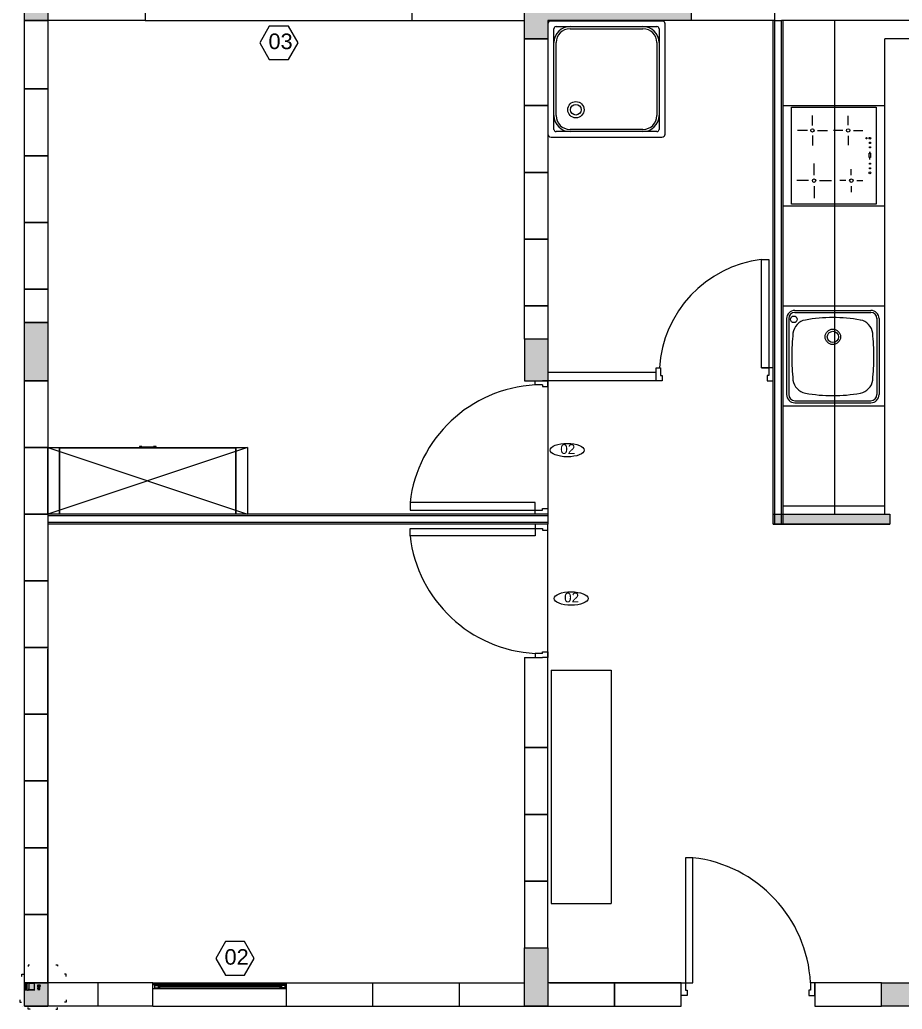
# Model space of a CAD drawing. Header units: inches. Extents: x -1721 to -596, y -6348 to -3031.
# Drawn here: x -889.72 to -884.42, y -3228.41 to -3222.48 of the extents above; entities that cross this region are included whole.
import ezdxf

# ---------------------------------------------------------------- set-up
doc = ezdxf.new("R2010")
doc.units = ezdxf.units.IN
doc.header["$MEASUREMENT"] = 0
for name, color, linetype, lineweight in [('A-DOOR-FULL_Num_Penna__4', 4, 'Continuous', 18), ('A-FLOR-PATT_Num_Penna__8', 8, 'Continuous', 18), ('A-FURN-BATH_Num_Penna__251', 251, 'Continuous', 18), ('A-FURN_Num_Penna__251', 251, 'Continuous', 18), ('A-FURN_Num_Penna__252', 252, 'Continuous', 18), ('A-FURN_Num_Penna__6', 6, 'Continuous', 18), ('A-FURN_Num_Penna__8', 8, 'Continuous', 18), ('A-GLAZ-FULL_Num_Penna__4', 4, 'Continuous', 18), ('a-quote_Num_Penna__7', 7, 'Continuous', 18), ('A-WALL-FULL_Num_Penna__7', 7, 'Continuous', 18), ('linee di sezione_Num_Penna__3', 3, 'Continuous', 18)]:
    doc.layers.add(name, color=color, linetype=linetype, lineweight=lineweight)
doc.layers.add('A-FURN_Num_Penna__2', color=7, linetype='Continuous', lineweight=18, true_color=0x666666)
doc.layers.add('A-WALL-FULL_Num_Penna__2', color=7, linetype='Continuous', lineweight=18, true_color=0x666666)
doc.styles.add('GENERATED_STYLE_1', font='Arial.ttf')

msp = doc.modelspace()

# ---------------------------------------------------------------- hatches: boundary and pattern name
at = {"layer": 'A-FLOR-PATT_Num_Penna__8', "linetype": 'Continuous', "lineweight": 18}
for points in [[(-889.6878, -3222.3443), (-889.6878, -3222.4843), (-889.5478, -3222.4843), (-889.5478, -3222.3443)], [(-886.6878, -3222.3443), (-886.6878, -3222.5943), (-886.5478, -3222.5943), (-886.5478, -3222.4843), (-885.6878, -3222.4843), (-885.6878, -3222.3443)], [(-889.5478, -3224.2943), (-889.6878, -3224.2943), (-889.6878, -3224.6443), (-889.5478, -3224.6443)], [(-886.5478, -3224.6443), (-886.5478, -3224.3943), (-886.6878, -3224.3943), (-886.6878, -3224.6443)], [(-886.5478, -3228.0443), (-886.6878, -3228.0443), (-886.6878, -3228.3943), (-886.5478, -3228.3943)], [(-889.6878, -3228.2543), (-889.6878, -3228.3943), (-889.5478, -3228.3943), (-889.5478, -3228.2543)], [(-884.5478, -3228.2543), (-884.5478, -3228.3943), (-883.5478, -3228.3943), (-883.5478, -3228.2543)], [(-888.9012, -3228.2906), (-888.9012, -3228.2881), (-888.9153, -3228.2881), (-888.9153, -3228.2668), (-888.9012, -3228.2668), (-888.9012, -3228.2643), (-888.9178, -3228.2643), (-888.9178, -3228.2906)], [(-888.1345, -3228.2906), (-888.1178, -3228.2906), (-888.1178, -3228.2643), (-888.1345, -3228.2643), (-888.1345, -3228.2668), (-888.1203, -3228.2668), (-888.1203, -3228.2881), (-888.1345, -3228.2881)]]:
    msp.add_hatch(color=8, dxfattribs=at).paths.add_polyline_path(points)
at = {"layer": 'A-FURN_Num_Penna__6', "linetype": 'Continuous', "lineweight": 0, "true_color": 0x3f003f}
msp.add_hatch(color=208, dxfattribs=at).paths.add_polyline_path([(-885.1978, -3225.4443), (-884.4978, -3225.4443), (-884.4978, -3225.5043), (-885.1978, -3225.5043)])
at = {"layer": 'a-quote_Num_Penna__7', "linetype": 'Continuous', "lineweight": 18}
for points in [[(-889.6573, -3228.1472), (-889.6528, -3228.148), (-889.6573, -3228.1487)], [(-889.4984, -3228.1469), (-889.503, -3228.1462), (-889.4984, -3228.1454)], [(-889.7023, -3228.2159), (-889.703, -3228.2205), (-889.7038, -3228.2159)], [(-889.4371, -3228.2159), (-889.4379, -3228.2205), (-889.4387, -3228.2159)], [(-889.7155, -3228.3576), (-889.7148, -3228.353), (-889.714, -3228.3576)], [(-889.4387, -3228.3576), (-889.4379, -3228.353), (-889.4371, -3228.3576)], [(-889.6525, -3228.4114), (-889.6479, -3228.4121), (-889.6525, -3228.4129)], [(-889.4984, -3228.4129), (-889.503, -3228.4121), (-889.4984, -3228.4114)]]:
    msp.add_hatch(color=7, dxfattribs=at).paths.add_polyline_path(points)

# ---------------------------------------------------------------- linework, layer by layer
at = {"layer": 'A-DOOR-FULL_Num_Penna__4', "color": 4, "linetype": 'Continuous', "lineweight": 18}
for p, q in [((-885.2678, -3224.5673), (-885.2678, -3223.9173)), ((-885.2678, -3223.9173), (-885.2228, -3223.9173)), ((-885.2228, -3223.9173), (-885.2228, -3224.5673)), ((-885.2678, -3224.5673), (-885.2228, -3224.5673))]:
    msp.add_line(p, q, dxfattribs=at)
at = {"layer": 'A-DOOR-FULL_Num_Penna__4', "color": 4, "linetype": 'Continuous', "lineweight": 18, "flags": 128}
for points in [[(-887.3749, -3225.4193), (-886.6249, -3225.4193), (-886.6249, -3225.3743), (-887.3749, -3225.3743)], [(-887.3749, -3225.5293), (-886.6249, -3225.5293), (-886.6249, -3225.5743), (-887.3749, -3225.5743)], [(-885.7228, -3227.5043), (-885.7228, -3228.2543), (-885.6778, -3228.2543), (-885.6778, -3227.5043)]]:
    msp.add_lwpolyline(points, close=True, dxfattribs=at)
at = {"layer": 'A-DOOR-FULL_Num_Penna__4', "color": 4, "linetype": 'Continuous', "lineweight": 18}
for centre, radius, start, end in [((-885.1838, -3224.6085), 0.6963, 96.93278, 176.61016), ((-886.5818, -3225.4666), 0.7984, 93.09333, 173.36373), ((-886.5818, -3225.4821), 0.7984, 186.63627, 266.90667), ((-885.7701, -3228.2974), 0.7984, 3.09333, 83.36373)]:
    msp.add_arc(centre, radius, start, end, dxfattribs=at)
at = {"layer": 'A-FURN-BATH_Num_Penna__251', "color": 251, "linetype": 'Continuous', "lineweight": 18}
for p, q in [((-885.0671, -3224.2222), (-884.6108, -3224.2221)), ((-885.1159, -3224.2701), (-885.1159, -3224.7272)), ((-885.1037, -3224.2702), (-885.1037, -3224.7272)), ((-885.0671, -3224.2344), (-884.6108, -3224.2343)), ((-884.5742, -3224.2687), (-884.5742, -3224.7272)), ((-884.562, -3224.2709), (-884.562, -3224.7272)), ((-885.1378, -3224.7943), (-884.5278, -3224.7943)), ((-885.0671, -3224.7638), (-884.6108, -3224.7638)), ((-885.0671, -3224.776), (-884.6108, -3224.776))]:
    msp.add_line(p, q, dxfattribs=at)
for centre, radius in [((-885.0723, -3224.2757), 0.0198), ((-884.8389, -3224.3808), 0.0464), ((-884.8389, -3224.3808), 0.0336)]:
    msp.add_circle(centre, radius, dxfattribs=at)
for centre, radius, start, end in [((-885.0671, -3224.271), 0.0488, 90.00195, 180.00195), ((-884.6108, -3224.2709), 0.0488, 0.00195, 90.00195), ((-885.0671, -3224.271), 0.0366, 90.00195, 180.00195), ((-884.9873, -3224.3698), 0.0915, 100.38124, 172.77), ((-884.8389, -3225.1799), 0.915, 90, 100.38124), ((-884.8389, -3225.1799), 0.915, 79.61876, 90), ((-884.6906, -3224.3698), 0.0915, 7.23, 79.61876), ((-884.6108, -3224.2709), 0.0366, 0.00195, 90.00195), ((-883.7202, -3224.4991), 1.3652, 174.08223, 180.00097), ((-885.9577, -3224.4991), 1.3652, 359.99903, 5.91777), ((-883.7202, -3224.4991), 1.3652, 179.99903, 185.91777), ((-885.9577, -3224.4991), 1.3652, 354.08223, 0.00097), ((-884.9873, -3224.6284), 0.0915, 187.23, 259.61876), ((-884.6906, -3224.6284), 0.0915, 280.38124, 352.77), ((-885.0671, -3224.7272), 0.0488, 180, 270), ((-885.0671, -3224.7272), 0.0366, 180, 270), ((-884.8389, -3223.8183), 0.915, 259.61876, 270), ((-884.8389, -3223.8183), 0.915, 270, 280.38124), ((-884.6108, -3224.7272), 0.0488, 270, 0), ((-884.6108, -3224.7272), 0.0366, 270, 0)]:
    msp.add_arc(centre, radius, start, end, dxfattribs=at)
at = {"layer": 'A-FURN_Num_Penna__2', "color": 251, "linetype": 'Continuous', "lineweight": 18, "true_color": 0x666666, "flags": 128}
msp.add_lwpolyline([(-885.1978, -3225.4443), (-884.4978, -3225.4443), (-884.4978, -3225.5043), (-885.1978, -3225.5043)], close=True, dxfattribs=at)
at = {"layer": 'A-FURN_Num_Penna__251', "color": 251, "linetype": 'Continuous', "lineweight": 18}
for p, q in [((-884.5278, -3225.4443), (-884.5278, -3222.5943)), ((-883.6878, -3222.5943), (-884.5278, -3222.5943)), ((-885.0865, -3223.5843), (-885.0865, -3223.0043)), ((-885.0865, -3223.0043), (-884.5792, -3223.0043)), ((-884.5792, -3223.0043), (-884.5792, -3223.5843)), ((-884.9613, -3223.1123), (-884.9613, -3223.0524)), ((-884.7469, -3223.111), (-884.7469, -3223.0548)), ((-884.9914, -3223.1424), (-885.0514, -3223.1424)), ((-884.9312, -3223.1424), (-884.8713, -3223.1424)), ((-884.7787, -3223.1427), (-884.8349, -3223.1427)), ((-884.7152, -3223.1427), (-884.659, -3223.1427)), ((-884.9613, -3223.1725), (-884.9613, -3223.2325)), ((-884.7469, -3223.1744), (-884.7469, -3223.2306)), ((-884.6198, -3223.2203), (-884.6198, -3223.2136)), ((-884.6198, -3223.2136), (-884.6131, -3223.2136)), ((-884.6131, -3223.2136), (-884.6131, -3223.2203)), ((-884.6207, -3223.2741), (-884.6128, -3223.2741)), ((-884.6131, -3223.2203), (-884.6198, -3223.2203)), ((-884.6198, -3223.2475), (-884.6198, -3223.2408)), ((-884.6198, -3223.2408), (-884.6131, -3223.2408)), ((-884.6131, -3223.2475), (-884.6198, -3223.2475)), ((-884.6167, -3223.2781), (-884.6167, -3223.2706)), ((-884.6131, -3223.2408), (-884.6131, -3223.2475)), ((-884.6205, -3223.3057), (-884.6205, -3223.2802)), ((-884.6205, -3223.2802), (-884.6131, -3223.2802)), ((-884.6131, -3223.3057), (-884.6205, -3223.3057)), ((-884.6172, -3223.3167), (-884.6172, -3223.3088)), ((-884.6131, -3223.2802), (-884.6131, -3223.3057)), ((-884.9517, -3223.4114), (-884.9517, -3223.3402)), ((-884.7281, -3223.412), (-884.7281, -3223.3746)), ((-884.6198, -3223.3452), (-884.6198, -3223.3385)), ((-884.6198, -3223.3385), (-884.6131, -3223.3385)), ((-884.6131, -3223.3452), (-884.6198, -3223.3452)), ((-884.6198, -3223.3729), (-884.6198, -3223.3662)), ((-884.6198, -3223.3662), (-884.6131, -3223.3662)), ((-884.6131, -3223.3729), (-884.6198, -3223.3729)), ((-884.6131, -3223.3385), (-884.6131, -3223.3452)), ((-884.6131, -3223.3662), (-884.6131, -3223.3729)), ((-884.9845, -3223.4441), (-885.0557, -3223.4441)), ((-884.919, -3223.4441), (-884.8478, -3223.4441)), ((-884.7602, -3223.4441), (-884.7977, -3223.4441)), ((-884.696, -3223.4441), (-884.6586, -3223.4441)), ((-884.9517, -3223.4769), (-884.9517, -3223.5481)), ((-884.7281, -3223.4762), (-884.7281, -3223.5137)), ((-884.5792, -3223.5843), (-885.0865, -3223.5843)), ((-885.1378, -3224.1943), (-884.5278, -3224.1943)), ((-885.1378, -3225.3943), (-884.5278, -3225.3943)), ((-886.5278, -3226.3793), (-886.5278, -3227.7793)), ((-886.5278, -3226.3793), (-886.1678, -3226.3793)), ((-886.1678, -3226.3793), (-886.1678, -3227.7793)), ((-886.5278, -3227.7793), (-886.1678, -3227.7793))]:
    msp.add_line(p, q, dxfattribs=at)
for centre, radius in [((-884.9613, -3223.1424), 0.0101), ((-884.7469, -3223.1427), 0.0101), ((-884.6369, -3223.1896), 0.00389), ((-884.6164, -3223.1896), 0.00521), ((-884.6164, -3223.3971), 0.00521), ((-884.9517, -3223.4441), 0.0101), ((-884.7281, -3223.4441), 0.0101)]:
    msp.add_circle(centre, radius, dxfattribs=at)
at = {"layer": 'A-FURN_Num_Penna__252', "color": 252, "linetype": 'Continuous', "lineweight": 18}
for p, q in [((-884.8278, -3225.4443), (-884.8278, -3222.4843)), ((-885.1378, -3222.9943), (-884.5278, -3222.9943)), ((-885.1378, -3223.5943), (-884.5278, -3223.5943))]:
    msp.add_line(p, q, dxfattribs=at)
at = {"layer": 'A-FURN_Num_Penna__6', "color": 6, "linetype": 'Continuous', "lineweight": 18}
for p, q in [((-885.1378, -3224.7943), (-884.5278, -3224.7943)), ((-886.5479, -3225.4443), (-886.5478, -3225.4443)), ((-885.1978, -3225.4443), (-884.4978, -3225.4443)), ((-884.4978, -3225.4443), (-884.4978, -3225.5043)), ((-886.5479, -3225.5043), (-886.5478, -3225.5043)), ((-885.1978, -3225.5043), (-884.4978, -3225.5043)), ((-885.1378, -3225.475), (-885.1377, -3225.475))]:
    msp.add_line(p, q, dxfattribs=at)
at = {"layer": 'A-FURN_Num_Penna__8', "color": 8, "linetype": 'Continuous', "lineweight": 18}
for p, q in [((-888.9627, -3222.4843), (-887.3627, -3222.4843)), ((-888.9627, -3222.4843), (-888.1627, -3222.4843)), ((-888.1627, -3222.4843), (-887.3627, -3222.4843)), ((-885.1878, -3222.4843), (-885.6878, -3222.4843)), ((-885.1378, -3223.5643), (-885.1378, -3222.4843)), ((-886.5114, -3223.1368), (-886.5114, -3222.5331)), ((-886.4983, -3222.52), (-885.8945, -3222.52)), ((-886.4152, -3222.5331), (-885.9777, -3222.5331)), ((-885.8814, -3222.5331), (-885.8814, -3223.1368)), ((-886.4983, -3223.0537), (-886.4983, -3222.6162)), ((-885.8945, -3222.6162), (-885.8945, -3223.0537)), ((-885.8945, -3223.15), (-886.4983, -3223.15)), ((-885.9777, -3223.1368), (-886.4152, -3223.1368)), ((-885.2228, -3224.5673), (-885.2678, -3224.5673)), ((-886.5478, -3224.6443), (-886.5478, -3225.4443)), ((-889.5478, -3225.0443), (-888.3488, -3225.4443)), ((-888.3488, -3225.0443), (-889.5478, -3225.4443)), ((-888.9832, -3225.0405), (-888.9739, -3225.0405)), ((-888.9191, -3225.0405), (-888.9135, -3225.0405)), ((-886.5478, -3226.3043), (-886.5478, -3225.5043)), ((-889.6839, -3228.2764), (-889.6839, -3228.2578)), ((-889.6834, -3228.2764), (-889.6834, -3228.2578)), ((-889.6814, -3228.2578), (-889.6814, -3228.2764)), ((-889.6286, -3228.2578), (-889.6286, -3228.2967)), ((-889.6279, -3228.2764), (-889.6279, -3228.2578)), ((-889.6272, -3228.2764), (-889.6272, -3228.2578)), ((-889.6263, -3228.2764), (-889.6263, -3228.2578)), ((-888.9178, -3228.2543), (-888.1178, -3228.2543)), ((-889.6839, -3228.2967), (-889.6839, -3228.2772)), ((-889.6834, -3228.2967), (-889.6834, -3228.2772)), ((-889.6814, -3228.2772), (-889.6814, -3228.2834)), ((-889.6813, -3228.2924), (-889.6813, -3228.2967)), ((-889.6617, -3228.2967), (-889.6286, -3228.2967)), ((-889.6279, -3228.2967), (-889.6279, -3228.2772)), ((-889.6272, -3228.2967), (-889.6272, -3228.2773)), ((-889.6263, -3228.2967), (-889.6263, -3228.2772)), ((-889.6081, -3228.2662), (-889.6035, -3228.2662)), ((-889.6081, -3228.2787), (-889.6081, -3228.2662)), ((-889.6035, -3228.2787), (-889.6081, -3228.2787)), ((-889.6081, -3228.2817), (-889.6081, -3228.2936)), ((-889.5966, -3228.2807), (-889.607, -3228.2807)), ((-889.607, -3228.2946), (-889.5966, -3228.2946)), ((-889.6067, -3228.2887), (-889.6067, -3228.2866)), ((-889.6032, -3228.2873), (-889.606, -3228.2866)), ((-889.606, -3228.2887), (-889.6032, -3228.288)), ((-889.6053, -3228.2868), (-889.6053, -3228.2826)), ((-889.6053, -3228.2927), (-889.6053, -3228.2885)), ((-889.6048, -3228.2821), (-889.5974, -3228.2821)), ((-889.5974, -3228.2932), (-889.6048, -3228.2932)), ((-889.6035, -3228.2662), (-889.6035, -3228.2787)), ((-889.603, -3228.2764), (-889.6035, -3228.2764)), ((-889.6035, -3228.2775), (-889.603, -3228.2775)), ((-889.6032, -3228.288), (-889.6032, -3228.2873)), ((-889.603, -3228.2707), (-889.6023, -3228.2707)), ((-889.603, -3228.2707), (-889.603, -3228.2741)), ((-889.603, -3228.2741), (-889.6023, -3228.2741)), ((-889.603, -3228.2775), (-889.603, -3228.2764)), ((-889.5969, -3228.2826), (-889.5969, -3228.2927)), ((-889.5955, -3228.2936), (-889.5955, -3228.2817)), ((-889.6978, -3228.3943), (-889.6979, -3228.3943)), ((-888.9178, -3228.3943), (-888.1178, -3228.3943)), ((-888.9178, -3228.3943), (-888.1178, -3228.3943))]:
    msp.add_line(p, q, dxfattribs=at)
at = {"layer": 'A-FURN_Num_Penna__8', "color": 8, "linetype": 'Continuous', "lineweight": 18, "flags": 128}
msp.add_lwpolyline([(-886.5464, -3222.5025, -0.414214), (-886.5289, -3222.485), (-885.8639, -3222.485, -0.414214), (-885.8464, -3222.5025), (-885.8464, -3223.1675, -0.414214), (-885.8639, -3223.185), (-886.5289, -3223.185, -0.414214), (-886.5464, -3223.1675)], format="xyb", close=True, dxfattribs=at)
msp.add_lwpolyline([(-886.5464, -3222.5025, -0.414214), (-886.5289, -3222.485), (-885.8639, -3222.485, -0.414214), (-885.8464, -3222.5025), (-885.8464, -3223.1675, -0.414214), (-885.8639, -3223.185), (-886.5289, -3223.185, -0.414214), (-886.5464, -3223.1675)], format="xyb", close=True, dxfattribs=at)
for points in [[(-888.4197, -3225.0443), (-888.4197, -3225.4443), (-888.4197, -3225.0493), (-889.4769, -3225.0493), (-889.4769, -3225.4443), (-889.4769, -3225.0443), (-888.4197, -3225.0443), (-888.3488, -3225.0443), (-888.3488, -3225.4443), (-889.5478, -3225.4443), (-889.5478, -3225.0443), (-889.4769, -3225.0443)], [(-888.9831, -3225.0443), (-888.9831, -3225.038), (-888.998, -3225.038), (-888.998, -3225.0443)], [(-888.9135, -3225.043), (-888.9191, -3225.043), (-888.9454, -3225.043), (-888.9739, -3225.043), (-888.9832, -3225.043)], [(-888.9739, -3225.043), (-888.9739, -3225.0405), (-888.9454, -3225.0405), (-888.9191, -3225.0405), (-888.9191, -3225.043)], [(-888.8985, -3225.0443), (-888.8985, -3225.038), (-888.9135, -3225.038), (-888.9135, -3225.0443)], [(-889.6839, -3228.2569), (-889.6703, -3228.2569)], [(-889.671, -3228.2578), (-889.6839, -3228.2578)], [(-889.6815, -3228.265), (-889.6815, -3228.2639), (-889.6814, -3228.2629), (-889.6814, -3228.262), (-889.6813, -3228.2611), (-889.6812, -3228.2604), (-889.6811, -3228.2598), (-889.681, -3228.2593), (-889.6808, -3228.2589), (-889.6806, -3228.2587), (-889.6804, -3228.2585), (-889.6801, -3228.2584), (-889.6798, -3228.2584), (-889.6795, -3228.2584), (-889.6791, -3228.2585)], [(-889.6791, -3228.2585), (-889.6787, -3228.2585), (-889.6782, -3228.2586), (-889.6778, -3228.2587), (-889.6773, -3228.2588), (-889.6769, -3228.2589), (-889.6764, -3228.259), (-889.676, -3228.2591), (-889.6756, -3228.2591), (-889.6753, -3228.2592), (-889.6751, -3228.2592), (-889.6748, -3228.2592), (-889.6746, -3228.2592), (-889.6745, -3228.2592), (-889.6744, -3228.2592), (-889.6743, -3228.2593), (-889.6742, -3228.2593), (-889.6741, -3228.2594), (-889.6741, -3228.2595), (-889.6741, -3228.2596), (-889.674, -3228.2597), (-889.674, -3228.2599), (-889.674, -3228.2601), (-889.674, -3228.2603), (-889.674, -3228.2606), (-889.674, -3228.2609), (-889.6739, -3228.2612), (-889.6739, -3228.2616), (-889.6739, -3228.262), (-889.6738, -3228.2624), (-889.6738, -3228.2629), (-889.6737, -3228.2633), (-889.6737, -3228.2638), (-889.6736, -3228.2642), (-889.6736, -3228.2647), (-889.6735, -3228.2652), (-889.6734, -3228.2657), (-889.6734, -3228.2662), (-889.6733, -3228.2667), (-889.6733, -3228.2672), (-889.6733, -3228.2677), (-889.6733, -3228.2682), (-889.6733, -3228.2688), (-889.6733, -3228.2693), (-889.6734, -3228.2699), (-889.6734, -3228.2705), (-889.6735, -3228.271), (-889.6735, -3228.2716), (-889.6736, -3228.2721), (-889.6736, -3228.2726), (-889.6736, -3228.2731), (-889.6736, -3228.2736), (-889.6737, -3228.2741), (-889.6737, -3228.2745), (-889.6738, -3228.2748), (-889.6739, -3228.2752), (-889.674, -3228.2754), (-889.6742, -3228.2756), (-889.6743, -3228.2758), (-889.6746, -3228.2759), (-889.6748, -3228.2759), (-889.6751, -3228.276), (-889.6754, -3228.2759), (-889.6757, -3228.2759), (-889.676, -3228.2758), (-889.6763, -3228.2758), (-889.6767, -3228.2757), (-889.677, -3228.2756), (-889.6774, -3228.2755), (-889.6777, -3228.2754), (-889.678, -3228.2754), (-889.6783, -3228.2753), (-889.6785, -3228.2752), (-889.6787, -3228.2752), (-889.6789, -3228.2752), (-889.679, -3228.2752), (-889.6791, -3228.2752), (-889.6792, -3228.2752), (-889.6793, -3228.2752), (-889.6794, -3228.2753), (-889.6795, -3228.2753), (-889.6797, -3228.2753), (-889.6798, -3228.2753), (-889.68, -3228.2753), (-889.6801, -3228.2754), (-889.6803, -3228.2754), (-889.6804, -3228.2754), (-889.6806, -3228.2754), (-889.6807, -3228.2754), (-889.6808, -3228.2754), (-889.6809, -3228.2754), (-889.6809, -3228.2753), (-889.681, -3228.2752), (-889.681, -3228.275), (-889.681, -3228.2748), (-889.6811, -3228.2744), (-889.6811, -3228.274), (-889.6812, -3228.2734), (-889.6812, -3228.2727), (-889.6813, -3228.272), (-889.6813, -3228.2711), (-889.6814, -3228.2702), (-889.6814, -3228.2692), (-889.6814, -3228.2681), (-889.6815, -3228.2671), (-889.6815, -3228.2649)], [(-889.6618, -3228.2569), (-889.6259, -3228.2569)], [(-889.6259, -3228.2578), (-889.6608, -3228.2578)], [(-889.6839, -3228.2764), (-889.6814, -3228.2764)], [(-889.6814, -3228.2772), (-889.6839, -3228.2772)], [(-889.6839, -3228.2967), (-889.6721, -3228.2967)], [(-889.6691, -3228.2976), (-889.6839, -3228.2976)], [(-889.6791, -3228.2951), (-889.6787, -3228.2951), (-889.6782, -3228.295), (-889.6778, -3228.2949), (-889.6773, -3228.2948), (-889.6769, -3228.2947), (-889.6764, -3228.2946), (-889.676, -3228.2945), (-889.6756, -3228.2945), (-889.6753, -3228.2944), (-889.6751, -3228.2944), (-889.6748, -3228.2944), (-889.6746, -3228.2944), (-889.6745, -3228.2944), (-889.6744, -3228.2944), (-889.6743, -3228.2943), (-889.6742, -3228.2943), (-889.6741, -3228.2942), (-889.6741, -3228.2941), (-889.6741, -3228.294), (-889.674, -3228.2939), (-889.674, -3228.2937), (-889.674, -3228.2935), (-889.674, -3228.2933), (-889.674, -3228.293), (-889.674, -3228.2927), (-889.6739, -3228.2924), (-889.6739, -3228.292), (-889.6739, -3228.2916), (-889.6738, -3228.2912), (-889.6738, -3228.2907), (-889.6737, -3228.2903), (-889.6737, -3228.2898), (-889.6736, -3228.2894), (-889.6736, -3228.2889), (-889.6735, -3228.2884), (-889.6734, -3228.2879), (-889.6734, -3228.2874), (-889.6733, -3228.2869), (-889.6733, -3228.2864), (-889.6733, -3228.2859), (-889.6733, -3228.2854), (-889.6733, -3228.2848), (-889.6733, -3228.2843), (-889.6734, -3228.2837), (-889.6734, -3228.2831), (-889.6735, -3228.2826), (-889.6735, -3228.282), (-889.6736, -3228.2815), (-889.6736, -3228.281), (-889.6736, -3228.2805), (-889.6736, -3228.28), (-889.6737, -3228.2795), (-889.6737, -3228.2791), (-889.6738, -3228.2788), (-889.6739, -3228.2784), (-889.674, -3228.2782), (-889.6742, -3228.278), (-889.6743, -3228.2778), (-889.6746, -3228.2777), (-889.6748, -3228.2777), (-889.6751, -3228.2776), (-889.6754, -3228.2777), (-889.6757, -3228.2777), (-889.676, -3228.2778), (-889.6763, -3228.2778), (-889.6767, -3228.2779), (-889.677, -3228.278), (-889.6774, -3228.2781), (-889.6777, -3228.2782), (-889.678, -3228.2782), (-889.6783, -3228.2783), (-889.6785, -3228.2784), (-889.6787, -3228.2784), (-889.6789, -3228.2784), (-889.679, -3228.2784), (-889.6791, -3228.2784), (-889.6792, -3228.2784), (-889.6793, -3228.2784), (-889.6794, -3228.2783), (-889.6795, -3228.2783), (-889.6797, -3228.2783), (-889.6798, -3228.2783), (-889.68, -3228.2783), (-889.6801, -3228.2782), (-889.6803, -3228.2782), (-889.6804, -3228.2782), (-889.6806, -3228.2782), (-889.6807, -3228.2782), (-889.6808, -3228.2782), (-889.6809, -3228.2782), (-889.6809, -3228.2783), (-889.681, -3228.2784), (-889.681, -3228.2786), (-889.681, -3228.2788), (-889.6811, -3228.2792), (-889.6811, -3228.2796), (-889.6812, -3228.2802), (-889.6812, -3228.2809), (-889.6813, -3228.2816), (-889.6813, -3228.2825), (-889.6814, -3228.2834), (-889.6814, -3228.2844), (-889.6814, -3228.2855), (-889.6815, -3228.2865), (-889.6815, -3228.2887)], [(-889.6815, -3228.2887), (-889.6815, -3228.2897), (-889.6814, -3228.2907), (-889.6814, -3228.2917), (-889.6813, -3228.2925), (-889.6812, -3228.2933), (-889.6811, -3228.2939), (-889.681, -3228.2944), (-889.6808, -3228.2947), (-889.6806, -3228.295), (-889.6804, -3228.2951), (-889.6801, -3228.2952), (-889.6798, -3228.2952), (-889.6795, -3228.2952), (-889.6791, -3228.2951)], [(-889.6259, -3228.2976), (-889.664, -3228.2976)], [(-889.6628, -3228.2967), (-889.6259, -3228.2967)], [(-889.6286, -3228.2764), (-889.6259, -3228.2764)], [(-889.6259, -3228.2772), (-889.6286, -3228.2772)]]:
    msp.add_lwpolyline(points, dxfattribs=at)
msp.add_lwpolyline([(-889.6671, -3228.2979), (-889.6664, -3228.2979), (-889.6657, -3228.2979), (-889.665, -3228.2979), (-889.6643, -3228.2977), (-889.6637, -3228.2974), (-889.6631, -3228.297), (-889.6625, -3228.2964), (-889.662, -3228.2957), (-889.6616, -3228.2948), (-889.6612, -3228.2937), (-889.6608, -3228.2925), (-889.6606, -3228.2911), (-889.6603, -3228.2897), (-889.6601, -3228.2882), (-889.6599, -3228.2867), (-889.6597, -3228.2852), (-889.6596, -3228.2838), (-889.6595, -3228.2823), (-889.6594, -3228.2809), (-889.6594, -3228.2794), (-889.6594, -3228.278), (-889.6594, -3228.2765), (-889.6594, -3228.2751), (-889.6594, -3228.2736), (-889.6594, -3228.272), (-889.6595, -3228.2705), (-889.6596, -3228.269), (-889.6596, -3228.2675), (-889.6597, -3228.266), (-889.6598, -3228.2647), (-889.6599, -3228.2634), (-889.6599, -3228.2622), (-889.66, -3228.2612), (-889.6601, -3228.2603), (-889.6602, -3228.2595), (-889.6603, -3228.2588), (-889.6605, -3228.2583), (-889.6608, -3228.2578), (-889.6611, -3228.2574), (-889.6616, -3228.257), (-889.6622, -3228.2567), (-889.6629, -3228.2565), (-889.6637, -3228.2563), (-889.6645, -3228.2562), (-889.6654, -3228.2561), (-889.6663, -3228.2561), (-889.6672, -3228.2561), (-889.668, -3228.2561), (-889.6688, -3228.2563), (-889.6696, -3228.2565), (-889.6703, -3228.2569), (-889.6709, -3228.2575), (-889.6714, -3228.2585), (-889.6719, -3228.2598), (-889.6723, -3228.2616), (-889.6726, -3228.2638), (-889.6728, -3228.2666), (-889.673, -3228.2699), (-889.6731, -3228.2734), (-889.6731, -3228.277), (-889.6731, -3228.2806), (-889.6731, -3228.2841), (-889.6731, -3228.2872), (-889.673, -3228.2899), (-889.673, -3228.2921), (-889.673, -3228.2937), (-889.6729, -3228.2948), (-889.6728, -3228.2956), (-889.6727, -3228.2962), (-889.6725, -3228.2965), (-889.6723, -3228.2966), (-889.672, -3228.2968), (-889.6716, -3228.2969), (-889.6711, -3228.297), (-889.6705, -3228.2972), (-889.6699, -3228.2974), (-889.6693, -3228.2975), (-889.6686, -3228.2977), (-889.6678, -3228.2978)], close=True, dxfattribs=at)
for points in [[(-889.5984, -3228.2767, 0.063415), (-889.5957, -3228.2763, 0.076468), (-889.5936, -3228.2754, 0.107136), (-889.592, -3228.2739, 0.147373), (-889.5916, -3228.2724, 0.147373), (-889.592, -3228.2709, 0.107136), (-889.5936, -3228.2694, 0.076468), (-889.5957, -3228.2685, 0.063415), (-889.5984, -3228.2681)], [(-889.5984, -3228.275, 0.063415), (-889.5961, -3228.2747, 0.076468), (-889.5945, -3228.274, 0.107136), (-889.5935, -3228.273, 0.147373), (-889.5933, -3228.2724, 0.147373), (-889.5935, -3228.2718, 0.107136), (-889.5945, -3228.2708, 0.076468), (-889.5961, -3228.2702, 0.063415), (-889.5984, -3228.2699)]]:
    msp.add_lwpolyline(points, format="xyb", dxfattribs=at)
at = {"layer": 'A-FURN_Num_Penna__8', "color": 8, "linetype": 'Continuous', "lineweight": 18}
for centre, radius in [((-886.3802, -3223.0187), 0.049), ((-886.3802, -3223.0187), 0.032), ((-889.6063, -3228.2859), 0.000698), ((-889.6063, -3228.2894), 0.000698), ((-889.6015, -3228.2877), 0.000698)]:
    msp.add_circle(centre, radius, dxfattribs=at)
for centre, radius, start, end in [((-886.4152, -3222.6162), 0.0962, 90, 180), ((-886.4983, -3222.5331), 0.0131, 90, 180), ((-886.4152, -3222.6162), 0.0831, 90, 180), ((-885.9777, -3222.6162), 0.0962, 0, 90), ((-885.9777, -3222.6162), 0.0831, 0, 90), ((-885.8945, -3222.5331), 0.0131, 0, 90), ((-886.4152, -3223.0537), 0.0962, 180, 270), ((-886.4152, -3223.0537), 0.0831, 180, 270), ((-885.9777, -3223.0537), 0.0962, 270, 0), ((-885.9777, -3223.0537), 0.0831, 270, 0), ((-886.4983, -3223.1368), 0.0131, 180, 270), ((-885.8945, -3223.1368), 0.0131, 270, 0), ((-889.6839, -3228.2573), 0.000422, 90, 270), ((-889.6814, -3228.2573), 0.000422, 270, 90), ((-889.6286, -3228.2573), 0.000422, 90, 270), ((-889.6266, -3228.2573), 0.000422, 90, 270), ((-889.6259, -3228.2573), 0.000422, 270, 90), ((-889.6839, -3228.2768), 0.000422, 90, 270), ((-889.6839, -3228.2971), 0.000422, 90, 270), ((-889.6814, -3228.2768), 0.000422, 270, 90), ((-889.6814, -3228.2971), 0.000422, 270, 90), ((-889.6286, -3228.2971), 0.000422, 90, 270), ((-889.6266, -3228.2971), 0.000422, 90, 270), ((-889.6259, -3228.2768), 0.000422, 270, 90), ((-889.6259, -3228.2971), 0.000422, 270, 90), ((-889.607, -3228.2817), 0.00105, 90, 180), ((-889.607, -3228.2936), 0.00105, 180, 270), ((-889.6048, -3228.2826), 0.000524, 90, 180), ((-889.6048, -3228.2927), 0.000524, 180, 270), ((-889.5984, -3228.2724), 0.00427, 90, 156.42182), ((-889.5984, -3228.2724), 0.00427, 203.57818, 270), ((-889.5984, -3228.2724), 0.00256, 90, 270), ((-889.5974, -3228.2826), 0.000524, 0, 90), ((-889.5974, -3228.2927), 0.000524, 270, 0), ((-889.5966, -3228.2817), 0.00105, 0, 90), ((-889.5966, -3228.2936), 0.00105, 270, 0)]:
    msp.add_arc(centre, radius, start, end, dxfattribs=at)
at = {"layer": 'A-GLAZ-FULL_Num_Penna__4', "color": 4, "linetype": 'Continuous', "lineweight": 18}
for p, q in [((-888.9178, -3228.2643), (-888.1345, -3228.2643)), ((-888.1178, -3228.2643), (-888.9178, -3228.2643)), ((-888.1178, -3228.2906), (-888.9178, -3228.2906)), ((-888.9056, -3228.2841), (-888.9056, -3228.2708)), ((-888.9056, -3228.2708), (-888.8764, -3228.2708)), ((-888.9056, -3228.2841), (-888.8764, -3228.2841)), ((-888.1437, -3228.275), (-888.8864, -3228.275)), ((-888.8864, -3228.275), (-888.8864, -3228.28)), ((-888.1437, -3228.28), (-888.8864, -3228.28)), ((-888.8764, -3228.275), (-888.8764, -3228.2708)), ((-888.8764, -3228.2841), (-888.8764, -3228.28)), ((-888.1245, -3228.2708), (-888.1537, -3228.2708)), ((-888.1537, -3228.275), (-888.1537, -3228.2708)), ((-888.1537, -3228.2841), (-888.1537, -3228.28)), ((-888.1245, -3228.2841), (-888.1537, -3228.2841)), ((-888.1437, -3228.28), (-888.1437, -3228.275)), ((-888.1345, -3228.2643), (-888.1178, -3228.2643)), ((-888.1345, -3228.2668), (-888.1345, -3228.2643)), ((-888.1345, -3228.2906), (-888.1345, -3228.2881)), ((-888.1345, -3228.2881), (-888.1203, -3228.2881)), ((-888.1245, -3228.2841), (-888.1245, -3228.2708)), ((-888.1203, -3228.2881), (-888.1203, -3228.2668))]:
    msp.add_line(p, q, dxfattribs=at)
at = {"layer": 'a-quote_Num_Penna__7', "color": 7, "linetype": 'Continuous', "lineweight": 18}
for p, q in [((-889.703, -3228.2159), (-889.703, -3228.2023)), ((-889.703, -3228.2023), (-889.6939, -3228.2023)), ((-889.6573, -3228.148), (-889.6661, -3228.148)), ((-889.6661, -3228.148), (-889.6661, -3228.1571)), ((-889.4984, -3228.1462), (-889.4896, -3228.1462)), ((-889.4896, -3228.1462), (-889.4896, -3228.1553)), ((-889.4379, -3228.2023), (-889.4471, -3228.2023)), ((-889.4379, -3228.2159), (-889.4379, -3228.2023)), ((-889.7148, -3228.3576), (-889.7148, -3228.3712)), ((-889.7148, -3228.3712), (-889.7056, -3228.3712)), ((-889.4379, -3228.3712), (-889.4471, -3228.3712)), ((-889.4379, -3228.3576), (-889.4379, -3228.3712)), ((-889.6661, -3228.4121), (-889.6661, -3228.403)), ((-889.6525, -3228.4121), (-889.6661, -3228.4121)), ((-889.4984, -3228.4121), (-889.4896, -3228.4121)), ((-889.4896, -3228.4121), (-889.4896, -3228.403))]:
    msp.add_line(p, q, dxfattribs=at)
at = {"layer": 'A-WALL-FULL_Num_Penna__2', "color": 251, "linetype": 'Continuous', "lineweight": 18, "true_color": 0x666666}
msp.add_line((-889.5478, -3228.2543), (-889.5478, -3226.2543), dxfattribs=at)
at = {"layer": 'A-WALL-FULL_Num_Penna__7', "color": 7, "linetype": 'Continuous', "lineweight": 18}
for p, q in [((-889.6878, -3222.8943), (-889.6878, -3222.3443)), ((-888.9627, -3222.3443), (-888.9627, -3222.4843)), ((-887.3627, -3222.4843), (-887.3627, -3222.3443)), ((-885.1878, -3225.5043), (-885.1878, -3222.3443)), ((-889.6878, -3222.4843), (-889.5478, -3222.4843)), ((-889.5478, -3222.4843), (-889.5478, -3222.8943)), ((-889.5478, -3222.4843), (-889.5478, -3222.9843)), ((-888.9627, -3222.4843), (-889.5478, -3222.4843)), ((-887.3627, -3222.4843), (-886.6878, -3222.4843)), ((-885.1978, -3225.5043), (-885.1978, -3222.4843)), ((-885.1978, -3224.6443), (-885.1978, -3222.4943)), ((-885.1878, -3222.4843), (-885.1478, -3222.4843)), ((-885.1478, -3225.5043), (-885.1478, -3222.4843)), ((-884.3478, -3222.4843), (-885.1478, -3222.4843)), ((-885.1378, -3225.5043), (-885.1378, -3222.4843)), ((-886.6878, -3222.5943), (-886.5478, -3222.5943)), ((-886.6878, -3222.9943), (-886.6878, -3222.5943)), ((-886.5478, -3222.5943), (-886.5478, -3222.9943)), ((-889.6878, -3222.8943), (-889.5478, -3222.8943)), ((-889.6878, -3223.2943), (-889.6878, -3222.8943)), ((-889.5478, -3222.8943), (-889.6878, -3222.8943)), ((-889.5478, -3222.8943), (-889.5478, -3223.2943)), ((-886.6878, -3222.9943), (-886.5478, -3222.9943)), ((-886.6878, -3223.3943), (-886.6878, -3222.9943)), ((-886.5478, -3222.9943), (-886.6878, -3222.9943)), ((-886.5478, -3222.9943), (-886.5478, -3223.3943)), ((-889.6878, -3223.2943), (-889.5478, -3223.2943)), ((-889.6878, -3223.6943), (-889.6878, -3223.2943)), ((-889.5478, -3223.2943), (-889.6878, -3223.2943)), ((-889.5478, -3223.2943), (-889.5478, -3223.6943)), ((-886.6878, -3223.3943), (-886.5478, -3223.3943)), ((-886.6878, -3223.7943), (-886.6878, -3223.3943)), ((-886.5478, -3223.3943), (-886.6878, -3223.3943)), ((-886.5478, -3223.3943), (-886.5478, -3223.7943)), ((-889.5478, -3223.6943), (-889.6878, -3223.6943)), ((-889.6878, -3223.6943), (-889.5478, -3223.6943)), ((-889.6878, -3224.0943), (-889.6878, -3223.6943)), ((-889.5478, -3223.6943), (-889.5478, -3224.0943)), ((-886.6878, -3223.7943), (-886.5478, -3223.7943)), ((-886.6878, -3224.1943), (-886.6878, -3223.7943)), ((-886.5478, -3223.7943), (-886.6878, -3223.7943)), ((-886.5478, -3223.7943), (-886.5479, -3224.6443)), ((-889.6878, -3224.0943), (-889.5478, -3224.0943)), ((-889.6878, -3224.2943), (-889.6878, -3224.0943)), ((-889.5478, -3224.0943), (-889.6878, -3224.0943)), ((-889.5478, -3224.0943), (-889.5478, -3224.2943)), ((-886.6878, -3224.1943), (-886.5478, -3224.1943)), ((-886.6878, -3224.3943), (-886.6878, -3224.1943)), ((-886.5478, -3224.1943), (-886.6878, -3224.1943)), ((-886.5478, -3224.1943), (-886.5478, -3224.3943)), ((-889.5478, -3224.2943), (-889.6878, -3224.2943)), ((-886.5478, -3224.3943), (-886.6878, -3224.3943)), ((-886.6878, -3224.3943), (-886.6878, -3224.6443)), ((-886.5478, -3224.3943), (-886.6878, -3224.3943)), ((-885.8978, -3224.5943), (-886.5478, -3224.5943)), ((-889.6878, -3224.6443), (-889.5478, -3224.6443)), ((-889.6878, -3225.0443), (-889.6878, -3224.6443)), ((-889.5478, -3224.6443), (-889.5478, -3225.0443)), ((-886.6878, -3224.6443), (-886.5478, -3224.6443)), ((-885.8978, -3224.6443), (-886.5478, -3224.6443)), ((-886.5478, -3224.6443), (-886.5459, -3224.6443)), ((-889.5478, -3225.0443), (-889.6878, -3225.0443)), ((-889.6878, -3225.0443), (-889.5478, -3225.0443)), ((-889.6878, -3225.4443), (-889.6878, -3225.0443)), ((-889.5478, -3225.0443), (-889.5478, -3225.4443)), ((-889.5478, -3225.2243), (-889.5478, -3225.2643)), ((-889.5478, -3225.4443), (-889.6878, -3225.4443)), ((-889.6878, -3225.4443), (-889.5478, -3225.4443)), ((-889.6878, -3225.8443), (-889.6878, -3225.4443)), ((-886.5479, -3225.4543), (-889.5479, -3225.4543)), ((-886.5479, -3225.4443), (-889.5478, -3225.4443)), ((-889.5478, -3225.4443), (-889.5478, -3225.8443)), ((-886.5478, -3225.4443), (-886.5479, -3225.5043)), ((-886.5479, -3225.4943), (-889.5479, -3225.4943)), ((-886.5479, -3225.5043), (-889.5478, -3225.5043)), ((-887.3516, -3225.5043), (-889.5016, -3225.5043)), ((-889.5478, -3225.8443), (-889.6878, -3225.8443)), ((-889.6878, -3225.8443), (-889.5478, -3225.8443)), ((-889.6878, -3226.2443), (-889.6878, -3225.8443)), ((-889.5478, -3225.8443), (-889.5478, -3226.2443)), ((-889.5478, -3226.2443), (-889.6878, -3226.2443)), ((-889.6878, -3226.2443), (-889.5478, -3226.2443)), ((-889.6878, -3226.6443), (-889.6878, -3226.2443)), ((-889.5478, -3226.2443), (-889.5478, -3226.6443)), ((-886.6878, -3226.3043), (-886.6878, -3226.8443)), ((-886.6878, -3226.3043), (-886.6249, -3226.3043)), ((-886.5478, -3226.8443), (-886.5478, -3226.3046)), ((-889.5478, -3226.6443), (-889.6878, -3226.6443)), ((-889.6878, -3226.6443), (-889.5478, -3226.6443)), ((-889.6878, -3227.0443), (-889.6878, -3226.6443)), ((-889.5478, -3226.6443), (-889.5478, -3227.0443)), ((-886.6878, -3226.8443), (-886.5478, -3226.8443)), ((-886.5478, -3226.8443), (-886.6878, -3226.8443)), ((-886.6878, -3226.8443), (-886.6878, -3227.2443)), ((-886.5478, -3227.2443), (-886.5478, -3226.8443)), ((-889.6878, -3227.0443), (-889.5478, -3227.0443)), ((-889.6878, -3227.4443), (-889.6878, -3227.0443)), ((-889.5478, -3227.0443), (-889.6878, -3227.0443)), ((-889.5478, -3227.0443), (-889.5478, -3227.4443)), ((-886.6878, -3227.2443), (-886.5478, -3227.2443)), ((-886.5478, -3227.2443), (-886.6878, -3227.2443)), ((-886.6878, -3227.2443), (-886.6878, -3227.6443)), ((-886.5478, -3227.6443), (-886.5478, -3227.2443)), ((-889.5478, -3227.4443), (-889.6878, -3227.4443)), ((-889.6878, -3227.4443), (-889.5478, -3227.4443)), ((-889.6878, -3227.8443), (-889.6878, -3227.4443)), ((-889.5478, -3227.4443), (-889.5478, -3227.8443)), ((-886.5478, -3227.6443), (-886.6878, -3227.6443)), ((-886.6878, -3227.6443), (-886.6878, -3228.0443)), ((-886.6878, -3227.6443), (-886.5478, -3227.6443)), ((-886.5478, -3228.0443), (-886.5478, -3227.6443)), ((-889.6878, -3227.8443), (-889.5478, -3227.8443)), ((-889.6878, -3228.3943), (-889.6878, -3227.8443)), ((-889.5478, -3227.8443), (-889.6878, -3227.8443)), ((-889.5478, -3227.8443), (-889.5478, -3228.2543)), ((-886.6878, -3228.0443), (-886.5478, -3228.0443)), ((-889.5478, -3228.2543), (-889.6878, -3228.2543)), ((-888.9178, -3228.2543), (-889.5478, -3228.2543)), ((-889.2461, -3228.3943), (-889.2461, -3228.2543)), ((-888.9178, -3228.3943), (-888.9178, -3228.2543)), ((-888.1178, -3228.2543), (-888.1178, -3228.3943)), ((-888.1178, -3228.2543), (-886.6878, -3228.2543)), ((-887.5989, -3228.3943), (-887.5989, -3228.2543)), ((-887.078, -3228.3943), (-887.078, -3228.2543)), ((-886.1478, -3228.2543), (-886.5478, -3228.2543)), ((-886.5478, -3228.2543), (-886.5478, -3228.3943)), ((-886.5378, -3228.2543), (-885.6778, -3228.2543)), ((-885.7478, -3228.2543), (-886.1478, -3228.2543)), ((-886.1478, -3228.2543), (-886.1478, -3228.3943)), ((-886.1478, -3228.3943), (-886.1478, -3228.2543)), ((-885.7478, -3228.3943), (-885.7478, -3228.2543)), ((-888.9178, -3228.3943), (-889.5478, -3228.3943)), ((-888.1178, -3228.3943), (-886.6878, -3228.3943)), ((-886.5478, -3228.3943), (-886.6878, -3228.3943)), ((-886.5478, -3228.3943), (-886.6878, -3228.3943)), ((-886.6878, -3228.3943), (-886.5478, -3228.3943)), ((-886.6878, -3228.3943), (-886.5478, -3228.3943)), ((-886.5478, -3228.3943), (-886.1478, -3228.3943)), ((-886.1478, -3228.3943), (-885.7478, -3228.3943))]:
    msp.add_line(p, q, dxfattribs=at)
at = {"layer": 'A-WALL-FULL_Num_Penna__7', "color": 7, "linetype": 'Continuous', "lineweight": 18, "flags": 128}
for points in [[(-889.6878, -3222.3443), (-889.5478, -3222.3443), (-889.5478, -3222.4843), (-889.6878, -3222.4843)], [(-885.8978, -3224.6123), (-885.8978, -3224.5673), (-885.8728, -3224.5673), (-885.8728, -3224.6123)], [(-885.1978, -3224.6123), (-885.1978, -3224.5673), (-885.2228, -3224.5673), (-885.2228, -3224.6123)], [(-885.8728, -3224.6123), (-885.8628, -3224.6123), (-885.8628, -3224.6443), (-885.8978, -3224.6443), (-885.8978, -3224.6123)], [(-885.2228, -3224.6123), (-885.2328, -3224.6123), (-885.2328, -3224.6443), (-885.1978, -3224.6443), (-885.1978, -3224.6123)], [(-886.5799, -3224.6693), (-886.6249, -3224.6693), (-886.6249, -3224.6443), (-886.5799, -3224.6443)], [(-886.5799, -3224.6693), (-886.5799, -3224.6793), (-886.5479, -3224.6793), (-886.5479, -3224.6443), (-886.5799, -3224.6443)], [(-886.5799, -3225.4193), (-886.5799, -3225.4093), (-886.5479, -3225.4093), (-886.5479, -3225.4443), (-886.5799, -3225.4443)], [(-886.5799, -3225.4443), (-886.6249, -3225.4443), (-886.6249, -3225.4193), (-886.5799, -3225.4193)], [(-886.5799, -3225.5043), (-886.6249, -3225.5043), (-886.6249, -3225.5293), (-886.5799, -3225.5293)], [(-886.5799, -3225.5293), (-886.5799, -3225.5393), (-886.5479, -3225.5393), (-886.5479, -3225.5043), (-886.5799, -3225.5043)], [(-886.5799, -3226.2793), (-886.6249, -3226.2793), (-886.6249, -3226.3043), (-886.5799, -3226.3043)], [(-886.5799, -3226.2793), (-886.5799, -3226.2693), (-886.5479, -3226.2693), (-886.5479, -3226.3043), (-886.5799, -3226.3043)], [(-889.6878, -3228.2543), (-889.5478, -3228.2543), (-889.5478, -3228.3943), (-889.6878, -3228.3943)], [(-885.7478, -3228.2993), (-885.7478, -3228.2543), (-885.7228, -3228.2543), (-885.7228, -3228.2993)], [(-885.7478, -3228.2993), (-885.7478, -3228.2543), (-885.7228, -3228.2543), (-885.7228, -3228.2993)], [(-884.9478, -3228.2993), (-884.9478, -3228.2543), (-884.9728, -3228.2543), (-884.9728, -3228.2993)], [(-884.9478, -3228.2993), (-884.9478, -3228.2543), (-884.9728, -3228.2543), (-884.9728, -3228.2993)], [(-885.7228, -3228.2993), (-885.7128, -3228.2993), (-885.7128, -3228.3313), (-885.7478, -3228.3313), (-885.7478, -3228.2993)], [(-884.9728, -3228.2993), (-884.9828, -3228.2993), (-884.9828, -3228.3313), (-884.9478, -3228.3313), (-884.9478, -3228.2993)], [(-889.6878, -3228.3943), (-889.5478, -3228.3943)]]:
    msp.add_lwpolyline(points, dxfattribs=at)
for points in [[(-886.6878, -3222.4843), (-886.6878, -3222.3443), (-885.6878, -3222.3443), (-885.6878, -3222.4843), (-886.5478, -3222.4843), (-886.5478, -3222.5943), (-886.6878, -3222.5943)], [(-889.6878, -3224.2943), (-889.5478, -3224.2943), (-889.5478, -3224.6443), (-889.6878, -3224.6443)], [(-886.6878, -3228.0443), (-886.5478, -3228.0443), (-886.5478, -3228.3943), (-886.6878, -3228.3943)], [(-884.9478, -3228.3943), (-884.5478, -3228.3943), (-884.5478, -3228.2543), (-884.9478, -3228.2543)], [(-884.5478, -3228.2543), (-883.5478, -3228.2543), (-883.5478, -3228.3943), (-884.5478, -3228.3943)]]:
    msp.add_lwpolyline(points, close=True, dxfattribs=at)
at = {"layer": 'linee di sezione_Num_Penna__3', "color": 3, "linetype": 'Continuous', "lineweight": 18, "flags": 128}
for points in [[(-888.0457, -3222.617), (-888.1035, -3222.517), (-888.2189, -3222.517), (-888.2767, -3222.617), (-888.2189, -3222.717), (-888.1035, -3222.717)], [(-888.3094, -3228.1078), (-888.3671, -3228.0078), (-888.4826, -3228.0078), (-888.5403, -3228.1078), (-888.4826, -3228.2078), (-888.3671, -3228.2078)]]:
    msp.add_lwpolyline(points, close=True, dxfattribs=at)
at = {"layer": 'linee di sezione_Num_Penna__3', "color": 3, "linetype": 'Continuous', "lineweight": 18}
for centre in [(-886.4316, -3225.0599), (-886.4087, -3225.9501)]:
    msp.add_ellipse(centre, major_axis=(-0.1021, 0.0002), ratio=0.395468, dxfattribs=at)

# ---------------------------------------------------------------- texts
at = {"layer": 'linee di sezione_Num_Penna__3', "color": 3, "linetype": 'Continuous', "lineweight": 18, "char_height": 0.09323, "attachment_point": 7, "rotation": 359.83263, "style": 'GENERATED_STYLE_1'}
for s, insert in [('\\A1;03', (-888.224, -3222.6562)), ('\\A1;02', (-888.4876, -3228.147))]:
    msp.add_mtext(s, dxfattribs=dict(at, insert=insert))
at = {"layer": 'linee di sezione_Num_Penna__3', "color": 3, "linetype": 'Continuous', "lineweight": 18, "char_height": 0.05781, "attachment_point": 7, "style": 'GENERATED_STYLE_1'}
for insert in [(-886.4737, -3225.0835), (-886.4507, -3225.9738)]:
    msp.add_mtext('\\A1;02', dxfattribs=dict(at, insert=insert))

doc.saveas('drawing.dxf')
